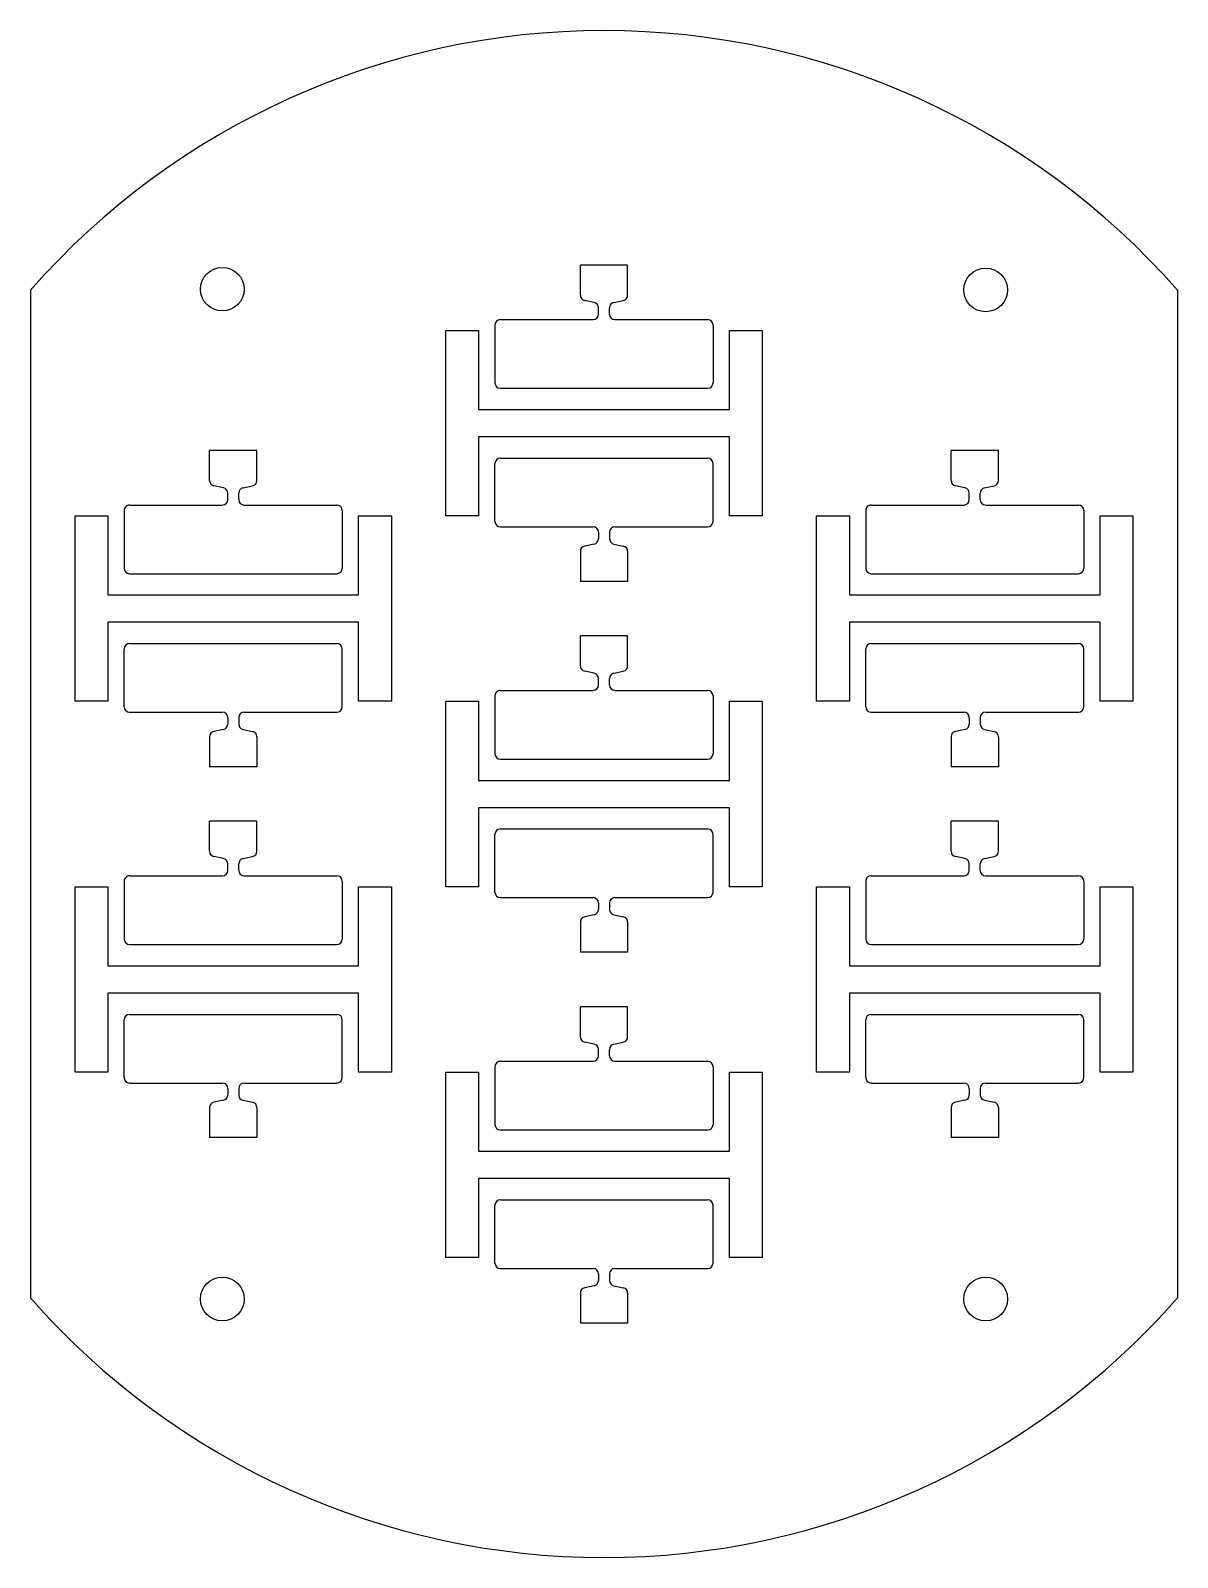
# Model space of a CAD drawing. Header units: millimetres. Extents: x 2032 to 2137, y 1651 to 1791.
import ezdxf

# ---------------------------------------------------------------- set-up
doc = ezdxf.new("R2010")
doc.units = ezdxf.units.MM
for name, color, linetype in [('mask_hole', 80, 'Continuous'), ('mask_outline', 10, 'Continuous'), ('mask_stencil', 30, 'Continuous')]:
    doc.layers.add(name, color=color, linetype=linetype)

# ---------------------------------------------------------------- blocks, each defined once
blk = doc.blocks.new('*U14')
at = {"layer": 'mask_stencil'}
for p, q in [((2.17, 14.5), (-2.17, 14.5)), ((-2.17, 11.75), (-2.17, 14.5)), ((2.17, 11.75), (2.17, 14.5)), ((-0.9, 11.08), (-1.77, 11.26)), ((0.9, 11.08), (1.77, 11.26)), ((-0.5, 10), (-0.5, 10.59)), ((0.5, 10), (0.5, 10.59)), ((-14.5, 8.5), (-11.5, 8.5)), ((-14.5, -8.5), (-14.5, 8.5)), ((-11.5, 8.5), (-11.5, 1.25)), ((-10, 9), (-10, 3.7)), ((-9.5, 9.5), (-1, 9.5)), ((1, 9.5), (9.5, 9.5)), ((10, 9), (10, 3.7)), ((11.5, 1.25), (11.5, 8.5)), ((11.5, 8.5), (14.5, 8.5)), ((14.5, 8.5), (14.5, -8.5)), ((-9.5, 3.2), (9.5, 3.2)), ((-11.5, 1.25), (11.5, 1.25)), ((11.5, -1.25), (-11.5, -1.25)), ((-11.5, -1.25), (-11.5, -8.5)), ((11.5, -8.5), (11.5, -1.25)), ((-10, -9), (-10, -3.7)), ((-9.5, -3.2), (9.5, -3.2)), ((10, -9), (10, -3.7)), ((-11.5, -8.5), (-14.5, -8.5)), ((-9.5, -9.5), (-1, -9.5)), ((1, -9.5), (9.5, -9.5)), ((14.5, -8.5), (11.5, -8.5)), ((-0.9, -11.08), (-1.77, -11.26)), ((-0.5, -10), (-0.5, -10.59)), ((0.5, -10), (0.5, -10.59)), ((0.9, -11.08), (1.77, -11.26)), ((-2.17, -11.75), (-2.17, -14.5)), ((2.17, -11.75), (2.17, -14.5)), ((2.17, -14.5), (-2.17, -14.5))]:
    blk.add_line(p, q, dxfattribs=at)
for centre, start, end in [((-1.67, 11.75), 179.9999, 258.3426), ((1.67, 11.75), 281.6571, 359.9999), ((-1, 10), 269.9999, 359.9999), ((-1, 10.59), 359.9999, 78.3426), ((1, 10.59), 101.6571, 179.9986), ((1, 10), 179.9999, 269.9999), ((-9.5, 9), 89.9999, 179.9999), ((9.5, 9), 359.9999, 89.9999), ((-9.5, 3.7), 179.9999, 269.9999), ((9.5, 3.7), 269.9999, 359.9999), ((-9.5, -3.7), 90, 180), ((9.5, -3.7), 0, 90), ((-9.5, -9), 180, 270), ((-1, -10), 0, 90), ((1, -10), 90, 180), ((9.5, -9), 270, 0), ((-1, -10.59), 281.6572, 0), ((1, -10.59), 180.0012, 258.3428), ((-1.67, -11.75), 101.6572, 180), ((1.67, -11.75), 0, 78.3428)]:
    blk.add_arc(centre, 0.5, start, end, dxfattribs=at)
blk = doc.blocks.new('*U17')
at = {"color": 0, "linetype": 'ByBlock', "lineweight": -2, "transparency": 16777216}
for p in [(0, 68), (0, 34), (0, 0)]:
    blk.add_blockref('*U14', p, dxfattribs=at)
blk = doc.blocks.new('*U18')
at = {"layer": 'mask_stencil'}
for p, q in [((2.17, 14.5), (-2.17, 14.5)), ((-2.17, 11.75), (-2.17, 14.5)), ((2.17, 11.75), (2.17, 14.5)), ((-0.9, 11.08), (-1.77, 11.26)), ((0.9, 11.08), (1.77, 11.26)), ((-0.5, 10), (-0.5, 10.59)), ((0.5, 10), (0.5, 10.59)), ((-14.5, 8.5), (-11.5, 8.5)), ((-14.5, -8.5), (-14.5, 8.5)), ((-11.5, 8.5), (-11.5, 1.25)), ((-10, 9), (-10, 3.7)), ((-9.5, 9.5), (-1, 9.5)), ((1, 9.5), (9.5, 9.5)), ((10, 9), (10, 3.7)), ((11.5, 1.25), (11.5, 8.5)), ((11.5, 8.5), (14.5, 8.5)), ((14.5, 8.5), (14.5, -8.5)), ((-9.5, 3.2), (9.5, 3.2)), ((-11.5, 1.25), (11.5, 1.25)), ((11.5, -1.25), (-11.5, -1.25)), ((-11.5, -1.25), (-11.5, -8.5)), ((11.5, -8.5), (11.5, -1.25)), ((-10, -9), (-10, -3.7)), ((-9.5, -3.2), (9.5, -3.2)), ((10, -9), (10, -3.7)), ((-11.5, -8.5), (-14.5, -8.5)), ((-9.5, -9.5), (-1, -9.5)), ((1, -9.5), (9.5, -9.5)), ((14.5, -8.5), (11.5, -8.5)), ((-0.9, -11.08), (-1.77, -11.26)), ((-0.5, -10), (-0.5, -10.59)), ((0.5, -10), (0.5, -10.59)), ((0.9, -11.08), (1.77, -11.26)), ((-2.17, -11.75), (-2.17, -14.5)), ((2.17, -11.75), (2.17, -14.5)), ((2.17, -14.5), (-2.17, -14.5))]:
    blk.add_line(p, q, dxfattribs=at)
for centre, start, end in [((-1.67, 11.75), 179.9999, 258.3426), ((1.67, 11.75), 281.6571, 359.9999), ((-1, 10), 269.9999, 359.9999), ((-1, 10.59), 359.9999, 78.3426), ((1, 10.59), 101.6571, 179.9986), ((1, 10), 179.9999, 269.9999), ((-9.5, 9), 89.9999, 179.9999), ((9.5, 9), 359.9999, 89.9999), ((-9.5, 3.7), 179.9999, 269.9999), ((9.5, 3.7), 269.9999, 359.9999), ((-9.5, -3.7), 90, 180), ((9.5, -3.7), 0, 90), ((-9.5, -9), 180, 270), ((-1, -10), 0, 90), ((1, -10), 90, 180), ((9.5, -9), 270, 0), ((-1, -10.59), 281.6572, 0), ((1, -10.59), 180.0012, 258.3428), ((-1.67, -11.75), 101.6572, 180), ((1.67, -11.75), 0, 78.3428)]:
    blk.add_arc(centre, 0.5, start, end, dxfattribs=at)
blk = doc.blocks.new('*U16')
at = {"color": 0, "linetype": 'ByBlock', "lineweight": -2, "transparency": 16777216}
for p in [(0, 34), (68, 34), (0, 0), (68, 0)]:
    blk.add_blockref('*U18', p, dxfattribs=at)

msp = doc.modelspace()

# ---------------------------------------------------------------- linework, layer by layer
at = {"layer": 'mask_hole'}
for centre in [(2049.76, 1767.78), (2119.76, 1767.71), (2049.76, 1675.19), (2119.76, 1675.19)]:
    msp.add_circle(centre, 2, dxfattribs=at)
at = {"layer": 'mask_outline'}
for p, q in [((2032.17, 1767.69), (2032.17, 1675.29)), ((2137.35, 1767.69), (2137.35, 1675.29))]:
    msp.add_line(p, q, dxfattribs=at)
for points in [[(2137.35, 1767.69, 0.215752), (2084.76, 1791.49, 0.215752), (2032.17, 1767.69)], [(2032.17, 1675.29, 0.215752), (2084.76, 1651.49, 0.215752), (2137.35, 1675.29)]]:
    msp.add_lwpolyline(points, format="xyb", dxfattribs=at)

# ---------------------------------------------------------------- block references
for name, p in [('*U17', (2084.76, 1687.49)), ('*U16', (2050.76, 1704.49))]:
    msp.add_blockref(name, p)

doc.saveas('drawing.dxf')
